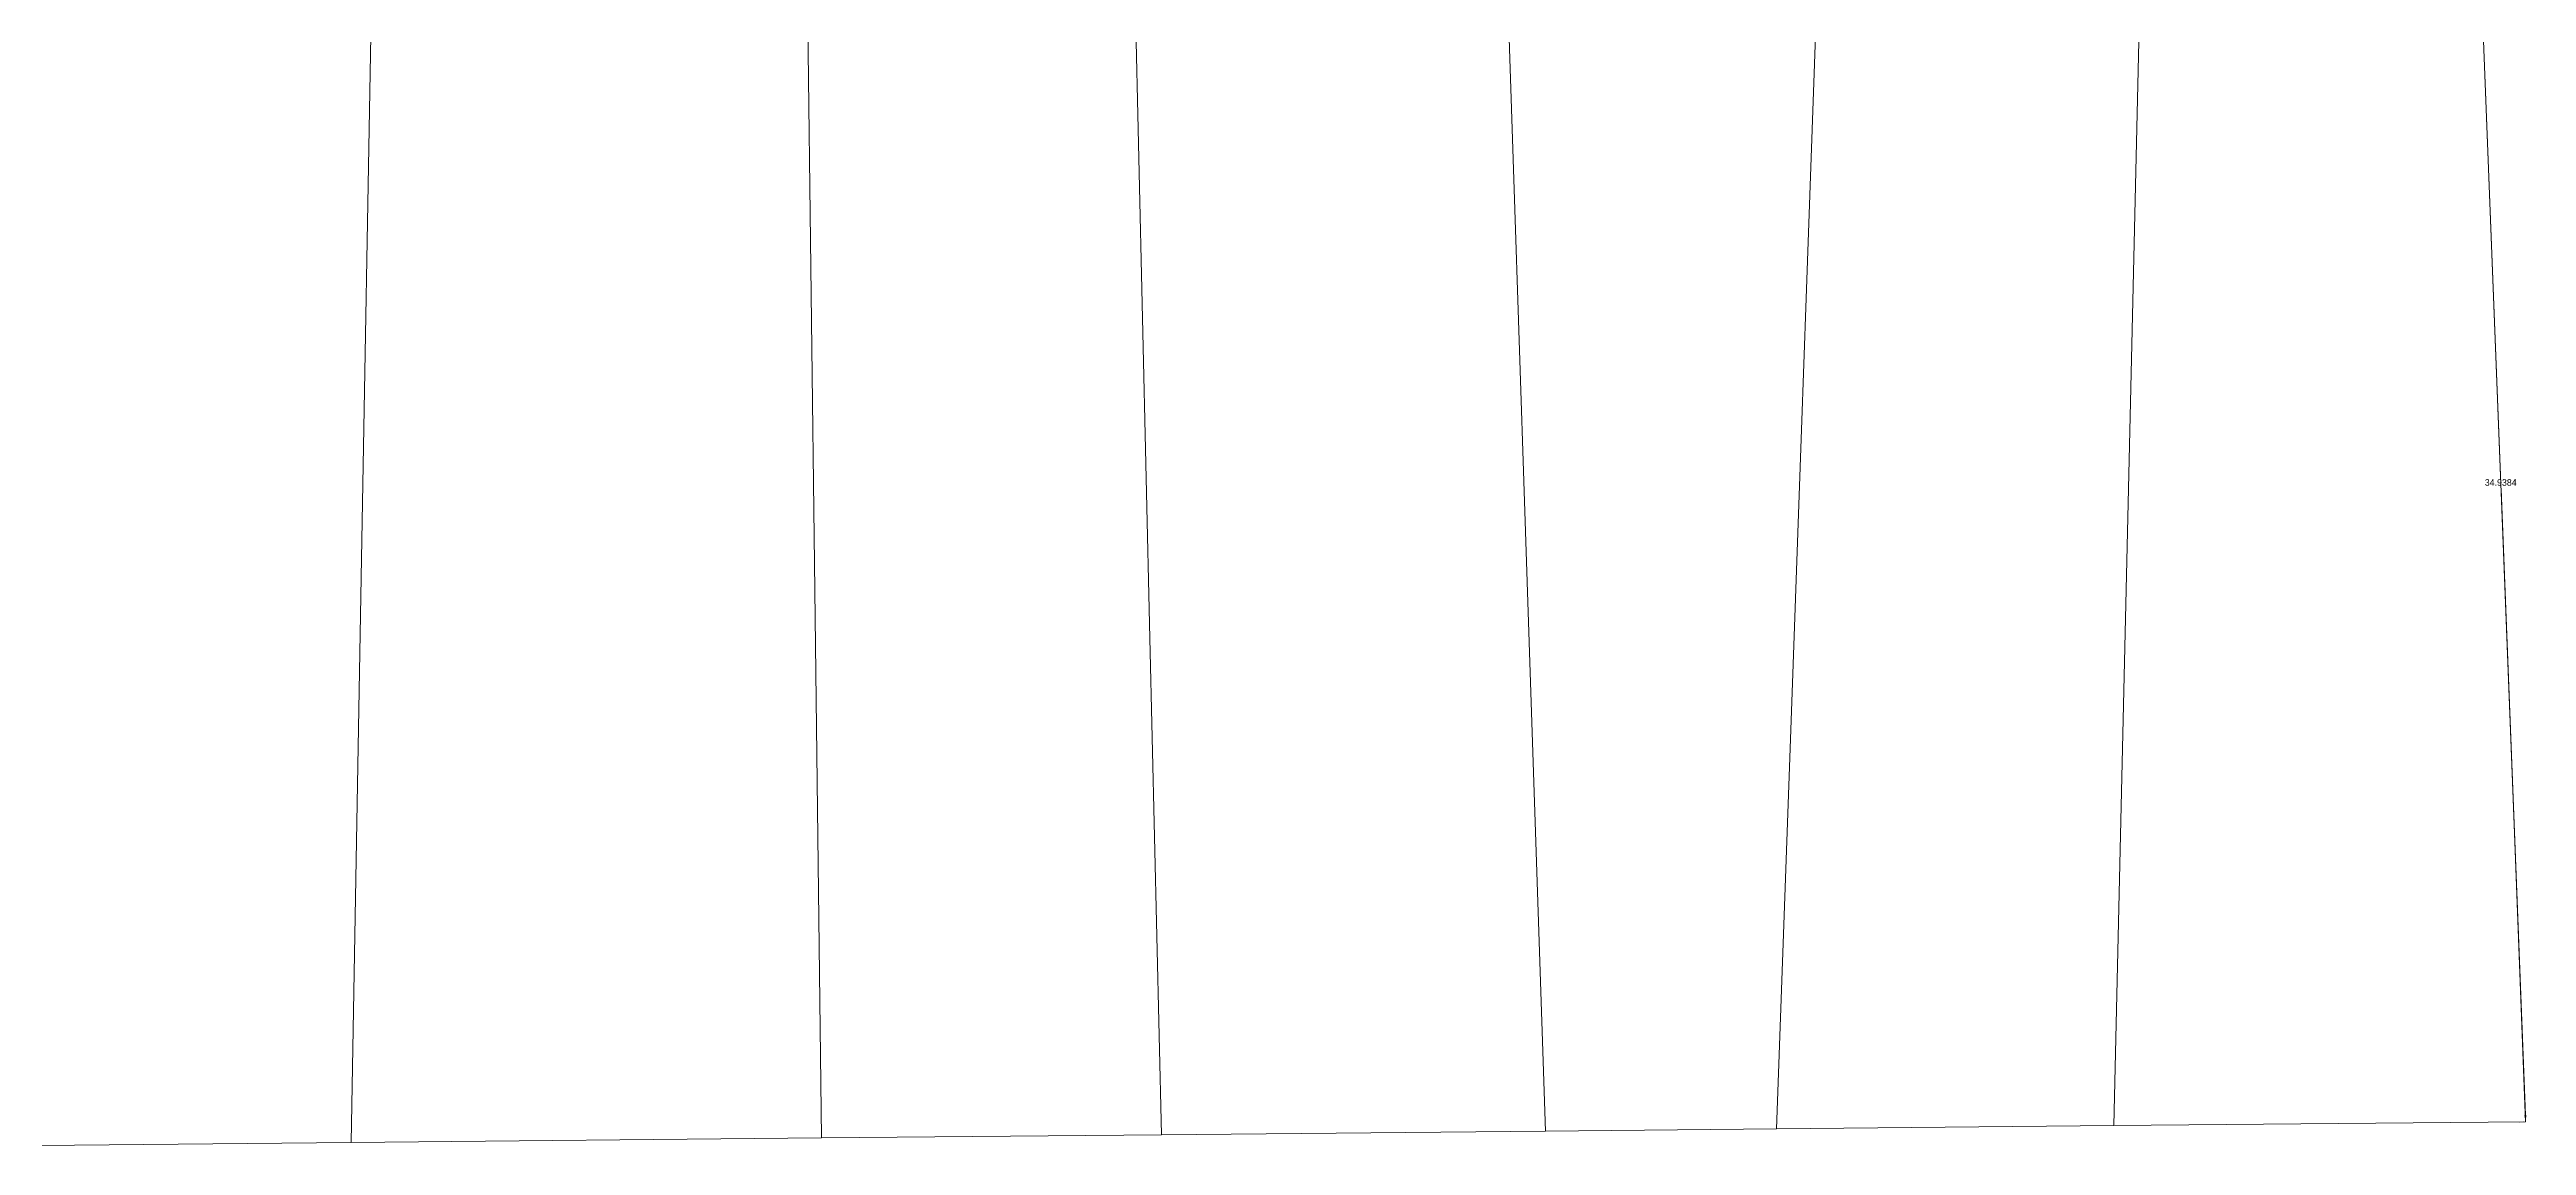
# Model space of a CAD drawing. Header units: millimetres. Extents: x 1956 to 626126, y 2654 to 1331070.
# Drawn here: x 625171.1 to 625238.8, y 1329791.4 to 1329821.3 of the extents above; entities that cross this region are included whole.
import ezdxf

# ---------------------------------------------------------------- set-up
doc = ezdxf.new("R2010")
doc.units = ezdxf.units.MM
doc.styles.get("Standard").update_dxf_attribs({"font": 'TCCM____.TTF'})

msp = doc.modelspace()

# ---------------------------------------------------------------- linework, layer by layer
at = {"color": 1, "lineweight": 0}
for p, q in [((625227.711, 1329801.465), (625228.288, 1329826.441)), ((625237.38, 1329826.966), (625238.432, 1329799.933)), ((625218.663, 1329802.759), (625219.48, 1329825.651)), ((625201.157, 1329805.262), (625200.709, 1329824.445)), ((625211.564, 1329803.774), (625210.875, 1329824.613)), ((625179.893, 1329823.15), (625179.608, 1329806.917)), ((625191.789, 1329823.51), (625192, 1329806.571)), ((625179.608, 1329806.917), (625179.337, 1329791.488)), ((625192, 1329806.571), (625192.186, 1329791.611)), ((625201.473, 1329791.699), (625201.157, 1329805.262)), ((625211.96, 1329791.799), (625211.564, 1329803.774)), ((625218.274, 1329791.86), (625218.663, 1329802.759)), ((625227.491, 1329791.947), (625227.711, 1329801.465)), ((625238.432, 1329799.933), (625238.739, 1329792.054)), ((625227.491, 1329791.947), (625218.274, 1329791.86)), ((625238.739, 1329792.054), (625227.491, 1329791.947)), ((625179.337, 1329791.488), (625170.831, 1329791.407)), ((625192.186, 1329791.611), (625179.337, 1329791.488)), ((625201.473, 1329791.699), (625192.186, 1329791.611)), ((625211.96, 1329791.799), (625201.473, 1329791.699)), ((625218.274, 1329791.86), (625211.96, 1329791.799))]:
    msp.add_line(p, q, dxfattribs=at)
at = {"color": 1, "lineweight": 0, "ltscale": 0.5}
for p, q in [((625237.387, 1329826.786), (625238.052, 1329809.692)), ((625238.732, 1329792.234), (625238.067, 1329809.328)), ((625238.677, 1329792.052), (625238.559, 1329792.047))]:
    msp.add_line(p, q, dxfattribs=at)
msp.add_solid([(625238.762, 1329792.235), (625238.702, 1329792.233), (625238.739, 1329792.054)], dxfattribs=at)

# ---------------------------------------------------------------- texts
at = {"color": 1, "lineweight": 0, "ltscale": 0.5, "insert": (625238.059, 1329809.51), "char_height": 0.18, "attachment_point": 5}
msp.add_mtext('\\A1;34.9384', dxfattribs=at)

doc.saveas('drawing.dxf')
